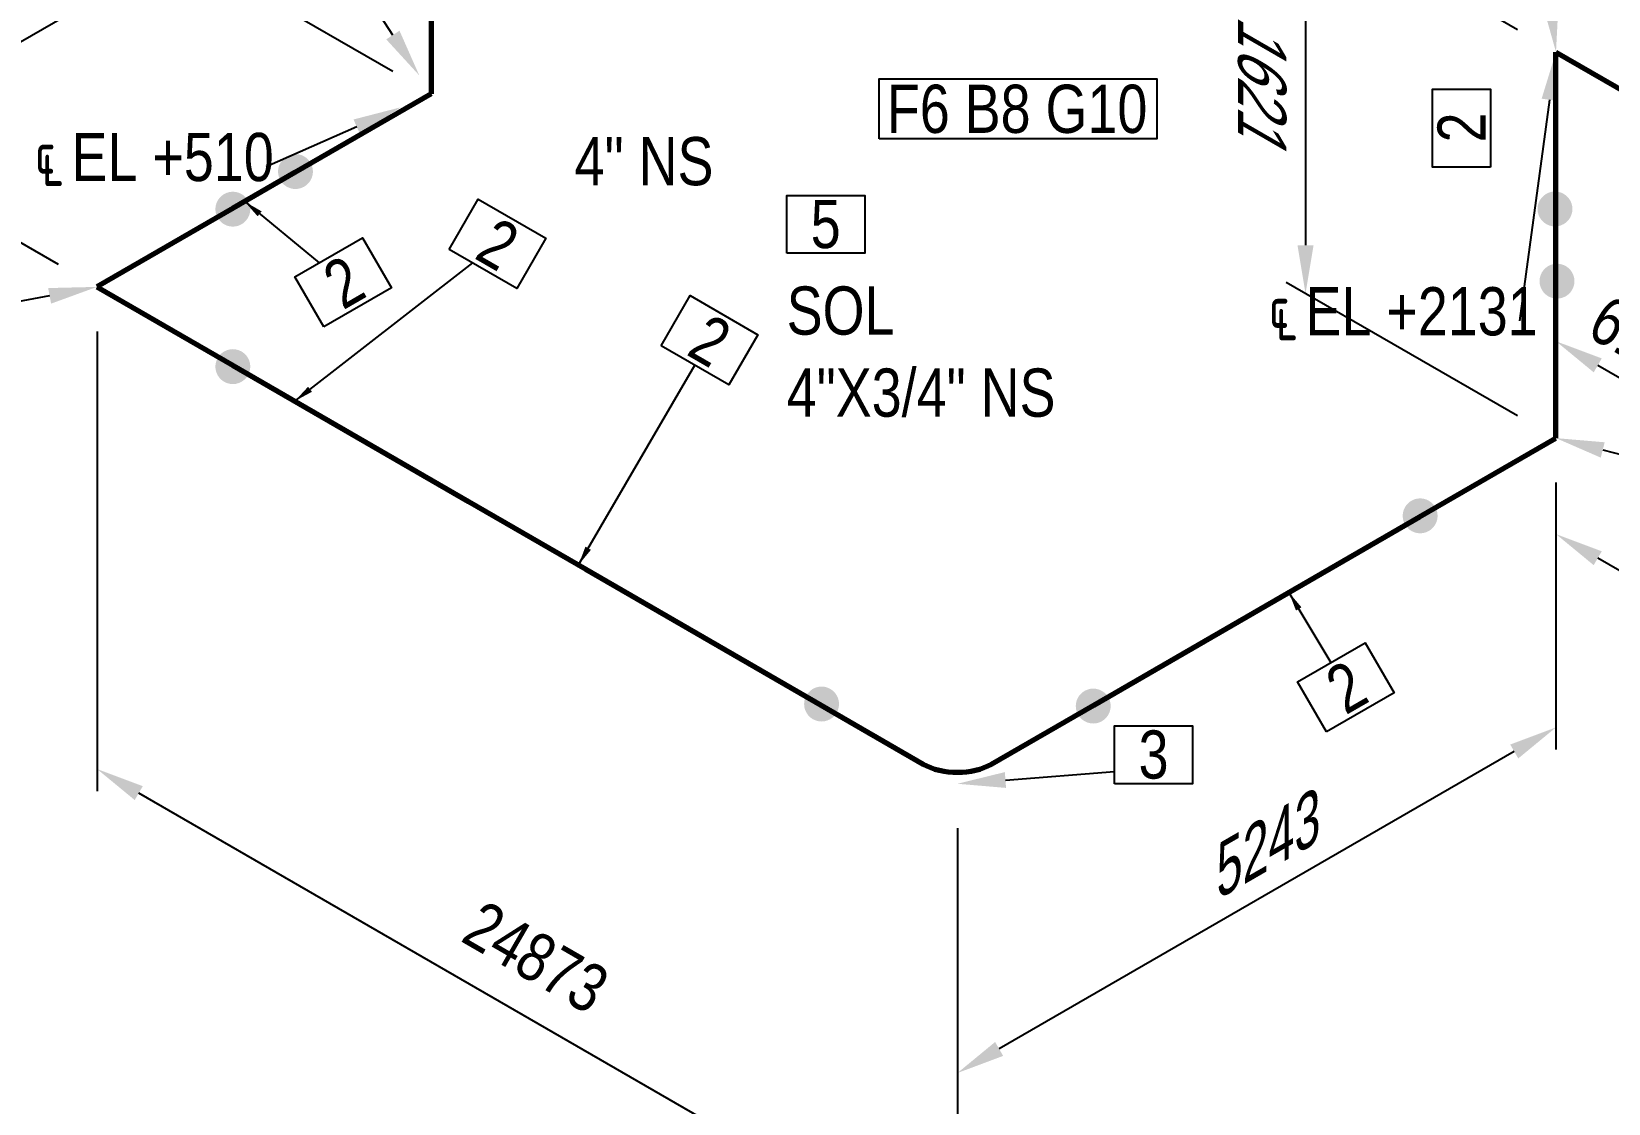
# Model space of a CAD drawing. Header units: millimetres. Extents: x 0 to 594, y 0 to 420.
# Drawn here: x 80.8 to 162.6, y 140.4 to 196 of the extents above; entities that cross this region are included whole.
import ezdxf
from ezdxf import colors
from ezdxf.entities.mleader import LeaderData, LeaderLine
from ezdxf.enums import TextEntityAlignment as Align
from ezdxf.math import Vec2, Vec3

# ---------------------------------------------------------------- set-up
doc = ezdxf.new("R2010")
doc.units = ezdxf.units.MM
doc.header["$LTSCALE"] = 0.25
for name, color, linetype in [('용접', 1, 'Continuous'), ('주석', 7, 'Continuous'), ('치수', 1, 'Continuous')]:
    doc.layers.add(name, color=color, linetype=linetype)
doc.layers.add('파이프', color=3, linetype='Continuous', lineweight=70)
doc.styles.add('AdskIsoAnnotation', font='arial.ttf', dxfattribs={"width": 0.8, "height": 1})
doc.styles.add('AdskIsoMetric', font='arial.ttf', dxfattribs={"width": 0.8, "height": 2.5})
doc.styles.add('AdskIsoMetric-30', font='arial.ttf', dxfattribs={"width": 0.8, "height": 2.5})
doc.styles.add('AdskIsoMetric30', font='arial.ttf', dxfattribs={"width": 0.8, "oblique": 30, "height": 2.5})
doc.styles.get("Standard").update_dxf_attribs({"font": 'arial.ttf'})
doc.dimstyles.new('AdskIsoMetric', dxfattribs={"dimtxt": 2.5, "dimasz": 2.5, "dimexe": 1, "dimexo": 2, "dimgap": 0.8, "dimtad": 1, "dimdec": 0, "dimrnd": 1, "dimzin": 0, "dimdsep": 46, "dimtxsty": 'AdskIsoMetric', "dimcen": 0, "dimclrt": 7, "dimadec": 0, "dimazin": 0, "dimtfac": 1, "dimtdec": 0, "dimtmove": 1, "dimatfit": 3, "dimfxl": 0, "dimfrac": 2, "dimtolj": 1, "dimtzin": 0, "dimarcsym": 0})

# ---------------------------------------------------------------- blocks, each defined once
blk = doc.blocks.new('*D55')
at = {"layer": 'Defpoints', "color": 0}
for p in [(88.579, 209.822), (101.569, 202.322), (101.569, 192.776)]:
    blk.add_point(p, dxfattribs=at)
at = {"layer": '치수', "color": 0, "lineweight": -2}
for p, q in [((99.569, 203.477), (87.579, 210.4)), ((88.579, 202.776), (88.579, 207.322)), ((99.569, 193.931), (87.579, 200.854))]:
    blk.add_line(p, q, dxfattribs=at)
at = {"layer": '치수', "color": 0}
for points in [[(88.162, 207.322), (88.995, 207.322), (88.579, 209.822)], [(88.162, 202.776), (88.995, 202.776), (88.579, 200.276)]]:
    blk.add_solid(points, dxfattribs=at)
at = {"layer": '치수', "color": 7, "insert": (86.312, 206.358), "char_height": 2.5, "attachment_point": 5, "rotation": 270, "style": 'AdskIsoMetric30'}
blk.add_mtext('\\A1;677', dxfattribs=at)
blk = doc.blocks.new('*D57')
at = {"layer": 'Defpoints', "color": 0}
for p in [(79.918, 224.368), (101.569, 211.868), (101.569, 192.776)]:
    blk.add_point(p, dxfattribs=at)
at = {"layer": '치수', "color": 0, "lineweight": -2}
for p, q in [((99.569, 213.023), (78.918, 224.946)), ((79.918, 207.776), (79.918, 221.868)), ((99.569, 193.931), (78.918, 205.854))]:
    blk.add_line(p, q, dxfattribs=at)
at = {"layer": '치수', "color": 0}
for points in [[(79.502, 221.868), (80.335, 221.868), (79.918, 224.368)], [(79.502, 207.776), (80.335, 207.776), (79.918, 205.276)]]:
    blk.add_solid(points, dxfattribs=at)
at = {"layer": '치수', "color": 7, "insert": (77.652, 216.131), "char_height": 2.5, "attachment_point": 5, "rotation": 270, "style": 'AdskIsoMetric30'}
blk.add_mtext('\\A1;1290', dxfattribs=at)
blk = doc.blocks.new('*D58')
at = {"layer": 'Defpoints', "color": 0}
for p in [(88.579, 200.276), (101.569, 192.776), (84.23, 182.766)]:
    blk.add_point(p, dxfattribs=at)
at = {"layer": '치수', "color": 0, "lineweight": -2}
for p, q in [((99.569, 193.931), (87.579, 200.854)), ((73.404, 191.516), (86.414, 199.026)), ((82.23, 183.92), (70.239, 190.843))]:
    blk.add_line(p, q, dxfattribs=at)
at = {"layer": '치수', "color": 0}
for points in [[(86.205, 199.387), (86.622, 198.666), (88.579, 200.276)], [(73.196, 191.876), (73.613, 191.155), (71.239, 190.266)]]:
    blk.add_solid(points, dxfattribs=at)
at = {"layer": '치수', "color": 7, "insert": (77.203, 196.325), "char_height": 2.5, "attachment_point": 5, "rotation": 30, "style": 'AdskIsoMetric-30'}
blk.add_mtext('\\A1;2515', dxfattribs=at)
blk = doc.blocks.new('*D59')
at = {"layer": 'Defpoints', "color": 0}
for p in [(84.23, 182.766), (84.23, 157.766), (128.854, 157)]:
    blk.add_point(p, dxfattribs=at)
at = {"layer": '치수', "color": 0, "lineweight": -2}
for p, q in [((84.23, 180.456), (84.23, 156.611)), ((126.689, 133.25), (86.395, 156.516)), ((128.854, 154.69), (128.854, 130.845))]:
    blk.add_line(p, q, dxfattribs=at)
at = {"layer": '치수', "color": 0}
for points in [[(86.603, 156.876), (86.186, 156.155), (84.23, 157.766)], [(126.897, 133.611), (126.481, 132.889), (128.854, 132)]]:
    blk.add_solid(points, dxfattribs=at)
at = {"layer": '치수', "color": 7, "insert": (107, 148), "char_height": 2.5, "attachment_point": 5, "rotation": 329.99823, "style": 'AdskIsoMetric-30'}
blk.add_mtext('\\A1;24873', dxfattribs=at)
blk = doc.blocks.new('*D60')
at = {"layer": 'Defpoints', "color": 0}
for p in [(159.9, 174.924), (128.854, 157), (128.854, 142)]:
    blk.add_point(p, dxfattribs=at)
at = {"layer": '치수', "color": 0, "lineweight": -2}
for p, q in [((159.9, 172.614), (159.9, 158.769)), ((157.735, 158.674), (131.019, 143.25)), ((128.854, 154.69), (128.854, 140.845))]:
    blk.add_line(p, q, dxfattribs=at)
at = {"layer": '치수', "color": 0}
for points in [[(157.526, 159.035), (157.943, 158.313), (159.9, 159.924)], [(130.811, 143.611), (131.227, 142.889), (128.854, 142)]]:
    blk.add_solid(points, dxfattribs=at)
at = {"layer": '치수', "color": 7, "insert": (144.377, 153.579), "char_height": 2.5, "attachment_point": 5, "rotation": 29.99952, "style": 'AdskIsoMetric30'}
blk.add_mtext('\\A1;5243', dxfattribs=at)
blk = doc.blocks.new('*D61')
at = {"layer": 'Defpoints', "color": 0}
for p in [(159.9, 194.946), (146.909, 182.424), (159.9, 174.924)]:
    blk.add_point(p, dxfattribs=at)
at = {"layer": '치수', "color": 0, "lineweight": -2}
for p, q in [((157.9, 196.101), (145.909, 203.023)), ((146.909, 199.946), (146.909, 184.924)), ((157.9, 176.078), (145.909, 183.001))]:
    blk.add_line(p, q, dxfattribs=at)
at = {"layer": '치수', "color": 0}
for points in [[(146.493, 199.946), (147.326, 199.946), (146.909, 202.446)], [(146.493, 184.924), (147.326, 184.924), (146.909, 182.424)]]:
    blk.add_solid(points, dxfattribs=at)
at = {"layer": '치수', "color": 7, "insert": (144.643, 193.743), "char_height": 2.5, "attachment_point": 5, "rotation": 270, "style": 'AdskIsoMetric30'}
blk.add_mtext('\\A1;1621', dxfattribs=at)
blk = doc.blocks.new('*D62')
at = {"layer": 'Defpoints', "color": 0}
for p in [(159.9, 194.946), (169.513, 189.396), (159.9, 179.946)]:
    blk.add_point(p, dxfattribs=at)
at = {"layer": '치수', "color": 0, "lineweight": -2}
for p, q in [((169.513, 187.086), (169.513, 173.241)), ((167.348, 175.646), (162.065, 178.696))]:
    blk.add_line(p, q, dxfattribs=at)
at = {"layer": '치수', "color": 0}
for points in [[(162.273, 179.057), (161.856, 178.335), (159.9, 179.946)], [(167.556, 176.006), (167.139, 175.285), (169.513, 174.396)]]:
    blk.add_solid(points, dxfattribs=at)
at = {"layer": '치수', "color": 7, "insert": (164.706, 179.788), "char_height": 2.5, "attachment_point": 5, "rotation": 330, "style": 'AdskIsoMetric-30'}
blk.add_mtext('\\A1;6152', dxfattribs=at)
blk = doc.blocks.new('*D63')
at = {"layer": 'Defpoints', "color": 0}
for p in [(159.9, 194.946), (179.126, 183.845), (159.9, 169.946)]:
    blk.add_point(p, dxfattribs=at)
at = {"layer": '치수', "color": 0, "lineweight": -2}
for p, q in [((179.126, 181.536), (179.126, 157.691)), ((176.961, 160.095), (162.065, 168.696))]:
    blk.add_line(p, q, dxfattribs=at)
at = {"layer": '치수', "color": 0}
for points in [[(162.273, 169.057), (161.856, 168.335), (159.9, 169.946)], [(177.169, 160.456), (176.753, 159.735), (179.126, 158.845)]]:
    blk.add_solid(points, dxfattribs=at)
at = {"layer": '치수', "color": 7, "insert": (169.513, 167.013), "char_height": 2.5, "attachment_point": 5, "rotation": 330, "style": 'AdskIsoMetric-30'}
blk.add_mtext('\\A1;11024', dxfattribs=at)
blk = doc.blocks.new('엘보우-1-IsoLeft')
at = {"color": 0, "linetype": 'ByBlock', "lineweight": -2, "extrusion": (0, 0.816497, 0.57735)}
for p, q in [((-0.0884, -0.051), (-0.3536, -0.2041)), ((0.3536, -0.2041), (0.0884, -0.051))]:
    blk.add_line(p, q, dxfattribs=at)
at = {"linetype": 'ByBlock'}
blk.add_ellipse((0, -0.1021), major_axis=(-0.125, 0), ratio=0.57735, start_param=-2.356194, end_param=-0.785398, dxfattribs=at)
blk = doc.blocks.new('엘보우-1-Iso2DSkew90')
at = {"color": 0, "linetype": 'ByBlock', "lineweight": -2, "extrusion": (0, 0.816497, 0.57735)}
for p, q in [((7.071, 4.082), (0, 0)), ((0, 0), (7.071, -4.082)), ((0, 0), (0, 0))]:
    blk.add_line(p, q, dxfattribs=at)
blk = doc.blocks.new('엘보우-1-Iso2DSkew180')
at = {"color": 0, "linetype": 'ByBlock', "lineweight": -2, "extrusion": (-0.707107, 0.408248, -0.57735)}
for p, q in [((0, 8.165), (0, 0)), ((0, 0), (-7.071, -4.082)), ((0, 0), (0, 0))]:
    blk.add_line(p, q, dxfattribs=at)
blk = doc.blocks.new('엘보우-3-Iso2DSkew90')
at = {"color": 0, "linetype": 'ByBlock', "lineweight": -2, "extrusion": (0.707107, -0.408248, 0.57735)}
for p, q in [((0, 0), (0, 8.165)), ((0, 0), (0, 0)), ((-7.071, -4.082), (0, 0))]:
    blk.add_line(p, q, dxfattribs=at)
blk = doc.blocks.new('엘보우-1-Iso2DSkew0')
at = {"color": 0, "linetype": 'ByBlock', "lineweight": -2, "extrusion": (0.707107, 0.408248, -0.57735)}
for p, q in [((0, 0), (7.071, -4.082)), ((0, 0), (0, 0)), ((0, -8.165), (0, 0))]:
    blk.add_line(p, q, dxfattribs=at)
blk = doc.blocks.new('Buttweld')
at = {"lineweight": -2}
blk.add_hatch(color=0, dxfattribs=at).paths.add_polyline_path([(0.044, -0.0026), (0.0433, 0.0053), (0.0413, 0.0129), (0.0379, 0.02), (0.0334, 0.0265), (0.0278, 0.0321), (0.0214, 0.0366), (0.0142, 0.0399), (0.0066, 0.042), (-0.0013, 0.0427), (-0.0091, 0.042), (-0.0168, 0.0399), (-0.0239, 0.0366), (-0.0304, 0.0321), (-0.036, 0.0265), (-0.0405, 0.02), (-0.0438, 0.0129), (-0.0459, 0.0053), (-0.0466, -0.0026), (-0.0459, -0.0105), (-0.0438, -0.0181), (-0.0405, -0.0252), (-0.036, -0.0317), (-0.0304, -0.0373), (-0.0239, -0.0418), (-0.0168, -0.0452), (-0.0091, -0.0472), (-0.0013, -0.0479), (0.0066, -0.0472), (0.0142, -0.0452), (0.0214, -0.0418), (0.0278, -0.0373), (0.0334, -0.0317), (0.0379, -0.0252), (0.0413, -0.0181), (0.0433, -0.0105)], is_closed=False, flags=0)
blk = doc.blocks.new('AnnoRect')
at = {"color": 0, "linetype": 'ByBlock', "lineweight": -2}
blk.add_wipeout([(-0.8095, -0.6), (-0.8095, 0.6), (0.8095, 0.6), (0.8095, -0.6)], dxfattribs=at)
blk.add_lwpolyline([(-0.8095, -0.6), (-0.8095, 0.6), (0.8095, 0.6), (0.8095, -0.6)], close=True, dxfattribs=at)
at = {"color": 0, "linetype": 'ByBlock', "lineweight": -2, "style": 'AdskIsoAnnotation', "width": 0.8}
blk.add_attdef('XX', text='', height=1, dxfattribs=at).set_placement((0, 0), align=Align.MIDDLE_CENTER)

msp = doc.modelspace()

# ---------------------------------------------------------------- linework, layer by layer
at = {"layer": '파이프'}
for points in [[(94.498, 188.694), (91.3007, 186.8481)], [(159.8996, 183.0886), (159.8996, 186.7808)], [(91.3007, 178.6831), (97.3972, 175.163)], [(97.3972, 175.163), (103.4937, 171.6429)], [(103.4937, 171.6429), (109.5902, 168.1227)], [(135.9254, 161.0822), (152.8285, 170.8412)], [(109.5902, 168.1227), (115.6868, 164.6026)], [(115.6868, 164.6026), (121.7833, 161.0825)]]:
    msp.add_lwpolyline(points, dxfattribs=at)

# ---------------------------------------------------------------- block references
at = {"layer": '용접'}
for p, xscale, yscale, zscale, rotation in [((94.498, 188.694), 20, 20, 20, 180), ((159.8996, 186.7808), 20, 20, 20, 270), ((159.8996, 183.0886), 20, 20, 20, 90.00000002406306), ((91.3007, 178.6831), 20, 20, 20, 0.002038129013519132), ((152.8285, 170.8412), 20, 20, 20, 179.9994436801487), ((121.7833, 161.0825), 20, 20, 20, 180.0004055883135), ((135.9254, 161.0822), 20.00000000000001, 20.00000000000001, 20.00000000000001, 359.9981126194671)]:
    msp.add_blockref('Buttweld', p, dxfattribs=dict(at, xscale=xscale, yscale=yscale, zscale=zscale, rotation=rotation))
at = {"layer": '용접', "xscale": 20, "yscale": 20, "zscale": 20}
msp.add_blockref('Buttweld', (91.3007, 186.8481), dxfattribs=at)
at = {"layer": '주석'}
ref = msp.add_blockref('AnnoRect', (132, 192), dxfattribs=dict(at, xscale=8.891143911439116, yscale=2.585266030013643, zscale=2.5))
ref.add_attrib('XX_001', 'F6 B8 G10', (125.1965, 190.75), dxfattribs={"layer": '0', "color": 0, "linetype": 'ByBlock', "lineweight": -2, "height": 2.5, "style": 'AdskIsoAnnotation', "width": 0.8})
ref = msp.add_blockref('AnnoRect', (122.0238, 186.0073), dxfattribs=dict(at, xscale=2.5, yscale=2.5, zscale=2.5))
ref.add_attrib('XX_001', '5', (121.2448, 184.7786), dxfattribs={"layer": '0', "color": 0, "linetype": 'ByBlock', "lineweight": -2, "height": 2.5, "style": 'AdskIsoAnnotation', "width": 0.8})
at = {"layer": '파이프'}
for name, p in [('엘보우-1-Iso2DSkew180', (101.569, 192.7765)), ('엘보우-1-Iso2DSkew0', (159.8996, 194.9458)), ('엘보우-1-Iso2DSkew90', (84.2297, 182.7656)), ('엘보우-3-Iso2DSkew90', (159.8996, 174.9237))]:
    msp.add_blockref(name, p, dxfattribs=at)
at = {"layer": '파이프', "xscale": 20, "yscale": 20, "zscale": 20, "rotation": 179.9978836325959}
msp.add_blockref('엘보우-1-IsoLeft', (128.854, 156.9999), dxfattribs=at)

# ---------------------------------------------------------------- texts
at = {"layer": '주석', "char_height": 2.5, "attachment_point": 7, "style": 'AdskIsoAnnotation'}
for s, insert in [('{\\Q0;℄ EL +510}', (81, 188)), ('{\\Q0;4" NS}', (109, 188)), ('{\\Q0;SOL}', (120, 180.2536)), ('{\\Q0;℄ EL +2131}', (145, 180)), ('{\\Q0;4"X3/4" NS}', (120, 176))]:
    msp.add_mtext(s, dxfattribs=dict(at, insert=insert))

# ---------------------------------------------------------------- dimensions: what is measured, and where the dimension line sits
at = {"layer": '치수'}
for base, p1, p2, angle, text, override, picture, middle in [((79.9184, 224.3683), (101.569, 192.7765), (101.569, 211.8683), 90.000001, '1290', {"dimtad": 0, "dimlfac": 67.568276, "dimtxsty": 'AdskIsoMetric30', "dimse1": 0, "dimse2": 0, "dimsd1": 0, "dimsd2": 0, "dimtmove": 1}, '*D57', (77.6521, 216.1308)), ((88.5787, 209.8224), (101.569, 192.7765), (101.569, 202.3224), 90.000001, '677', {"dimtad": 0, "dimlfac": 70.962403, "dimtxsty": 'AdskIsoMetric30', "dimse1": 0, "dimse2": 0, "dimsd1": 0, "dimsd2": 0, "dimtmove": 1}, '*D55', (86.3124, 206.3579)), ((146.9092, 182.4237), (159.8996, 194.9458), (159.8996, 174.9237), 270.000001, '1621', {"dimtad": 0, "dimlfac": 80.966771, "dimtxsty": 'AdskIsoMetric30', "dimse1": 0, "dimse2": 0, "dimsd1": 0, "dimsd2": 0, "dimtmove": 1}, '*D61', (144.6429, 193.7432)), ((88.5787, 200.2765), (84.2297, 182.7656), (101.569, 192.7765), 30, '2515', {"dimtad": 0, "dimlfac": 125.605998, "dimtxsty": 'AdskIsoMetric-30', "dimse1": 0, "dimse2": 0, "dimsd1": 0, "dimsd2": 0, "dimtmove": 1}, '*D58', (77.2027, 196.3255)), ((159.8996, 179.9458), (169.5128, 189.3956), (159.8996, 194.9458), 150.000001, '6152', {"dimtad": 0, "dimlfac": 554.252998, "dimtxsty": 'AdskIsoMetric-30', "dimse1": 0, "dimse2": 1, "dimsd1": 0, "dimsd2": 0, "dimtmove": 1}, '*D62', (164.7062, 179.7876)), ((159.8996, 169.9458), (179.1259, 183.8455), (159.8996, 194.9458), 150.000001, '11024', {"dimtad": 0, "dimlfac": 496.577647, "dimtxsty": 'AdskIsoMetric-30', "dimse1": 0, "dimse2": 1, "dimsd1": 0, "dimsd2": 0, "dimtmove": 1}, '*D63', (169.5128, 167.0125)), ((84.2297, 157.7656), (128.854, 156.9999), (84.2297, 182.7656), 149.998235, '24873', {"dimtad": 0, "dimlfac": 482.692544, "dimtxsty": 'AdskIsoMetric-30'}, '*D59', (107, 148)), ((128.854, 141.9999), (159.8996, 174.9237), (128.854, 156.9999), 209.999519, '5243', {"dimtad": 0, "dimlfac": 146.265546, "dimtxsty": 'AdskIsoMetric30', "dimse1": 0, "dimse2": 0, "dimsd1": 0, "dimsd2": 0, "dimtmove": 1}, '*D60', (144.3768, 153.5787))]:
    dim = msp.add_linear_dim(base=base, p1=p1, p2=p2, angle=angle, text=text, dimstyle='AdskIsoMetric', override=override, dxfattribs=at)
    dim.commit()
    dim.dimension.update_dxf_attribs({"geometry": picture, "text_midpoint": middle, "dimtype": 160})

# ---------------------------------------------------------------- leaders
at = {"layer": '주석'}
ml = msp.add_multileader_mtext('Standard', dxfattribs=at)
ml.set_content('')
ml.set_leader_properties()
ml.build(insert=Vec2(0, 0))
ml.multileader.update_dxf_attribs({"dogleg_length": 0, "arrow_head_size": 2.5})
ctx = ml.context
ctx.base_point, ctx.arrow_head_size = Vec3(159, 203), 2.5
notes = []
notes.append((ctx, [(0, (1, 1, 0), (159, 203), (-1, 0), 0, [(0, [(159.8996, 194.9458)], 0, [])])]))
ctx.mtext, ml.multileader.dxf.content_type = None, 0
ml = msp.add_multileader_mtext('Standard', dxfattribs=at)
ml.set_content('')
ml.set_leader_properties()
ml.build(insert=Vec2(0, 0))
ml.multileader.update_dxf_attribs({"dogleg_length": 0, "arrow_head_size": 2.5})
ctx = ml.context
ctx.base_point, ctx.arrow_head_size = Vec3(97.5, 199), 2.5
notes.append((ctx, [(0, (1, 1, 0), (97.5, 199), (-1, 0), 0, [(0, [(100.9432, 193.7337)], 0, [])])]))
ctx.mtext, ml.multileader.dxf.content_type = None, 0
ml = msp.add_multileader_mtext('Standard', dxfattribs=at)
ml.set_content('')
ml.set_leader_properties()
ml.build(insert=Vec2(0, 0))
ml.multileader.update_dxf_attribs({"dogleg_length": 0, "arrow_head_size": 2.5})
ctx = ml.context
ctx.base_point, ctx.arrow_head_size = Vec3(158, 181), 2.5
notes.append((ctx, [(0, (1, 1, 0), (158, 181), (-1, 0), 0, [(0, [(159.8996, 194.9458)], 0, [])])]))
ctx.mtext, ml.multileader.dxf.content_type = None, 0
ml = msp.add_multileader_mtext('Standard', dxfattribs=at)
ml.set_content('')
ml.set_leader_properties()
ml.build(insert=Vec2(0, 0))
ml.multileader.update_dxf_attribs({"dogleg_length": 0, "arrow_head_size": 2.5})
ctx = ml.context
ctx.base_point, ctx.arrow_head_size = Vec3(93, 189), 2.5
notes.append((ctx, [(0, (1, 1, 0), (93, 189), (-1, 0), 0, [(0, [(99.9883, 192.0798)], 0, [])])]))
ctx.mtext, ml.multileader.dxf.content_type = None, 0
ml = msp.add_multileader_mtext('Standard', dxfattribs=at)
ml.set_content('')
ml.set_leader_properties()
ml.build(insert=Vec2(0, 0))
ml.multileader.update_dxf_attribs({"dogleg_length": 0, "arrow_head_size": 0})
ctx = ml.context
ctx.base_point, ctx.arrow_head_size = Vec3(95.7604, 184.0163), 0
notes.append((ctx, [(0, (1, 1, 0), (95.7604, 184.0163), (-1, 0), 0, [(0, [(91.891, 187.1888)], 0, [])])]))
ctx.mtext, ml.multileader.dxf.content_type = None, 0
ml = msp.add_multileader_mtext('Standard', dxfattribs=at)
ml.set_content('')
ml.set_leader_properties()
ml.build(insert=Vec2(0, 0))
ml.multileader.update_dxf_attribs({"dogleg_length": 0, "arrow_head_size": 0})
ctx = ml.context
ctx.base_point, ctx.arrow_head_size = Vec3(103.7201, 184.007), 0
notes.append((ctx, [(0, (1, 1, 0), (103.7201, 184.007), (-1, 0), 0, [(0, [(94.487, 176.8434)], 0, [])])]))
ctx.mtext, ml.multileader.dxf.content_type = None, 0
ml = msp.add_multileader_mtext('Standard', dxfattribs=at)
ml.set_content('')
ml.set_leader_properties()
ml.build(insert=Vec2(0, 0))
ml.multileader.update_dxf_attribs({"dogleg_length": 0, "arrow_head_size": 2.5})
ctx = ml.context
ctx.base_point, ctx.arrow_head_size = Vec3(71.0476, 180.273), 2.5
notes.append((ctx, [(0, (1, 1, 0), (71.0476, 180.273), (-1, 0), 0, [(0, [(84.2297, 182.7656)], 0, [])])]))
ctx.mtext, ml.multileader.dxf.content_type = None, 0
ml = msp.add_multileader_mtext('Standard', dxfattribs=at)
ml.set_content('')
ml.set_leader_properties()
ml.build(insert=Vec2(0, 0))
ml.multileader.update_dxf_attribs({"dogleg_length": 0, "arrow_head_size": 0})
ctx = ml.context
ctx.base_point, ctx.arrow_head_size = Vec3(115.244, 178.7044), 0
notes.append((ctx, [(0, (1, 1, 0), (115.244, 178.7044), (-1, 0), 0, [(0, [(109.2007, 168.3476)], 0, [])])]))
ctx.mtext, ml.multileader.dxf.content_type = None, 0
ml = msp.add_multileader_mtext('Standard', dxfattribs=at)
ml.set_content('')
ml.set_leader_properties()
ml.build(insert=Vec2(0, 0))
ml.multileader.update_dxf_attribs({"dogleg_length": 0, "arrow_head_size": 2.5})
ctx = ml.context
ctx.base_point, ctx.arrow_head_size = Vec3(174, 171.3529), 2.5
notes.append((ctx, [(0, (1, 1, 0), (174, 171.3529), (-1, 0), 0, [(0, [(159.8996, 174.9237)], 0, [])])]))
ctx.mtext, ml.multileader.dxf.content_type = None, 0
ml = msp.add_multileader_mtext('Standard', dxfattribs=at)
ml.set_content('')
ml.set_leader_properties()
ml.build(insert=Vec2(0, 0))
ml.multileader.update_dxf_attribs({"dogleg_length": 0, "arrow_head_size": 0})
ctx = ml.context
ctx.base_point, ctx.arrow_head_size = Vec3(148.2278, 163.2862), 0
notes.append((ctx, [(0, (1, 1, 0), (148.2278, 163.2862), (-1, 0), 0, [(0, [(146.0438, 166.9241)], 0, [])])]))
ctx.mtext, ml.multileader.dxf.content_type = None, 0
ml = msp.add_multileader_mtext('Standard', dxfattribs=at)
ml.set_content('')
ml.set_leader_properties()
ml.build(insert=Vec2(0, 0))
ml.multileader.update_dxf_attribs({"dogleg_length": 0, "arrow_head_size": 2.5})
ctx = ml.context
ctx.base_point, ctx.arrow_head_size = Vec3(137, 157.6364), 2.5
notes.append((ctx, [(0, (1, 1, 0), (137, 157.6364), (-1, 0), 0, [(0, [(128.854, 156.9999)], 0, [])])]))
ctx.mtext, ml.multileader.dxf.content_type = None, 0
for ctx, leaders in notes:
    for number, flags, end, landing, length, lines in leaders:
        leader = LeaderData()
        leader.index, (leader.has_last_leader_line, leader.has_dogleg_vector, leader.attachment_direction) = number, flags
        leader.last_leader_point, leader.dogleg_vector, leader.dogleg_length = Vec3(end), Vec3(landing), length
        for number, points, colour, breaks in lines:
            line = LeaderLine()
            line.index, line.vertices, line.color, line.breaks = number, Vec3.list(points), colors.encode_raw_color(colour), breaks
            leader.lines.append(line)
        ctx.leaders.append(leader)

# ---------------------------------------------------------------- next in the draw order: block references
ref = msp.add_blockref('AnnoRect', (155, 191), dxfattribs=dict(at, xscale=2.5, yscale=2.5, zscale=2.5, rotation=90.00000067791339))
ref.add_attrib('XX_001', '2', (156.2551, 190.2558), dxfattribs={"layer": '0', "color": 0, "linetype": 'ByBlock', "lineweight": -2, "height": 2.5, "rotation": 90.000001, "style": 'AdskIsoAnnotation', "width": 0.8})
ref = msp.add_blockref('AnnoRect', (105, 185), dxfattribs=dict(at, xscale=2.5, yscale=2.5, zscale=2.5, rotation=329.9982348967326))
ref.add_attrib('XX_001', '2', (103.7279, 184.2852), dxfattribs={"layer": '0', "color": 0, "linetype": 'ByBlock', "lineweight": -2, "height": 2.5, "rotation": 329.998235, "style": 'AdskIsoAnnotation', "width": 0.8})
ref = msp.add_blockref('AnnoRect', (97, 183), dxfattribs=dict(at, xscale=2.5, yscale=2.5, zscale=2.5, rotation=29.99999999935953))
ref.add_attrib('XX_001', '2', (96.9831, 181.5409), dxfattribs={"layer": '0', "color": 0, "linetype": 'ByBlock', "lineweight": -2, "height": 2.5, "rotation": 30, "style": 'AdskIsoAnnotation', "width": 0.8})
ref = msp.add_blockref('AnnoRect', (116, 180), dxfattribs=dict(at, xscale=2.5, yscale=2.5, zscale=2.5, rotation=329.9982348967326))
ref.add_attrib('XX_001', '2', (114.7279, 179.2852), dxfattribs={"layer": '0', "color": 0, "linetype": 'ByBlock', "lineweight": -2, "height": 2.5, "rotation": 329.998235, "style": 'AdskIsoAnnotation', "width": 0.8})
ref = msp.add_blockref('AnnoRect', (149, 162), dxfattribs=dict(at, xscale=2.5, yscale=2.5, zscale=2.5, rotation=29.99951865215428))
ref.add_attrib('XX_001', '2', (148.983, 160.5409), dxfattribs={"layer": '0', "color": 0, "linetype": 'ByBlock', "lineweight": -2, "height": 2.5, "rotation": 29.999519, "style": 'AdskIsoAnnotation', "width": 0.8})
ref = msp.add_blockref('AnnoRect', (139.0238, 158.5), dxfattribs=dict(at, xscale=2.5, yscale=2.5, zscale=2.5))
ref.add_attrib('XX_001', '3', (138.2516, 157.267), dxfattribs={"layer": '0', "color": 0, "linetype": 'ByBlock', "lineweight": -2, "height": 2.5, "style": 'AdskIsoAnnotation', "width": 0.8})

doc.saveas('drawing.dxf')
